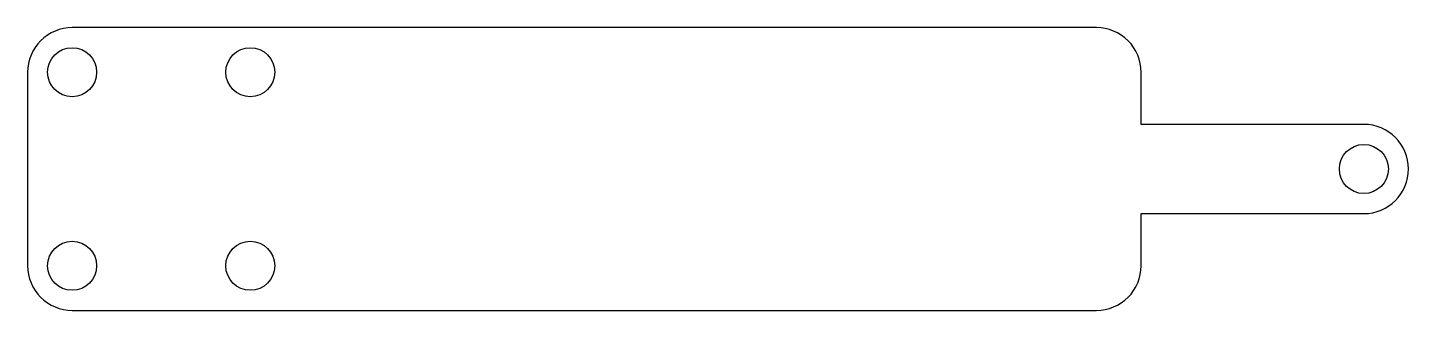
# Model space of a CAD drawing. Header units: millimetres. Extents: x 0 to 155, y 0 to 32.
import ezdxf

# ---------------------------------------------------------------- set-up
doc = ezdxf.new("R2010")
doc.units = ezdxf.units.MM

msp = doc.modelspace()

# ---------------------------------------------------------------- linework, layer by layer
msp.add_lwpolyline([(125, 5), (125, 10.857), (150, 10.857, 1), (150, 20.857), (125, 20.857), (125, 26.714, 0.4142136), (120, 31.714), (5, 31.714, 0.4142136), (0, 26.714), (0, 5, 0.4142136), (5, 0), (120, 0, 0.4142136)], format="xyb", close=True)
for centre in [(5, 26.714), (25, 26.714), (150, 15.857), (5, 5), (25, 5)]:
    msp.add_circle(centre, 2.75)

doc.saveas('drawing.dxf')
